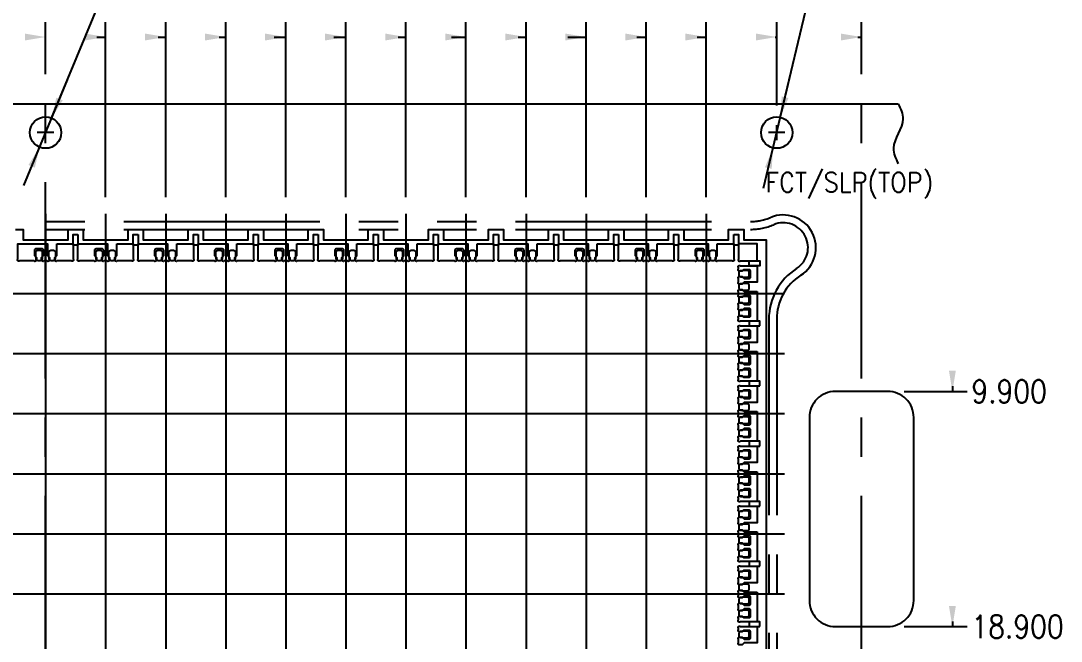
# Model space of a CAD drawing. Extents: x -105 to 405, y -68 to 126.
# Drawn here: x 264.11 to 303.95, y 80.62 to 104.35 of the extents above; entities that cross this region are included whole.
import ezdxf

# ---------------------------------------------------------------- set-up
doc = ezdxf.new("R2010")
doc.units = 0
doc.linetypes.add('CENTER', pattern=[12, 7.5, -1.5, 1.5, -1.5])
doc.linetypes.add('PHANTOM', pattern=[15, 7.5, -1.5, 1.5, -1.5, 1.5, -1.5])
doc.layers.add('2', color=7, linetype='CONTINUOUS')
doc.layers.add('2D', color=4, linetype='CONTINUOUS')
doc.styles.add('ROMANS', font='romans.shx')
doc.styles.get("Standard").update_dxf_attribs({"font": 'ROMANS', "bigfont": 'EXTFONT2'})

msp = doc.modelspace()

# ---------------------------------------------------------------- linework, layer by layer
at = {"layer": '2', "linetype": 'CONTINUOUS'}
msp.add_lwpolyline([(233.8045, 60.1749), (233.8045, 70.1749), (234.8045, 70.1749, 0.4142136), (235.8045, 71.1749), (235.8045, 78.1749, 0.4142136), (234.8045, 79.1749), (233.8045, 79.1749), (233.8045, 81.1749), (234.8045, 81.1749, 0.4142136), (235.8045, 82.1749), (235.8045, 89.1749, 0.4142136), (234.8045, 90.1749), (233.8045, 90.1749), (233.8045, 100.1749), (234.8045, 101.1749), (297.7078, 101.1749)], format="xyb", dxfattribs=at)
for points in [[(265.1295, 95.5749), (265.1295, 95.3749), (265.2045, 95.2999), (265.2045, 95.1999, -0.6718011), (265.1188, 95.1649), (264.9902, 95.1649, -0.6718011), (264.9045, 95.1999), (264.9045, 95.2999), (264.9795, 95.3749), (264.9795, 95.5749, 0.4142136), (264.9295, 95.6249), (264.6795, 95.6249, 0.4142136), (264.6295, 95.5749), (264.6295, 95.3749), (264.7045, 95.2999), (264.7045, 95.1999, -0.6718011), (264.6188, 95.1649), (264.0652, 95.1649, -1.010051), (263.9945, 95.2356), (263.9945, 95.8249), (265.1295, 95.8249)], [(265.4795, 95.8249), (266.1145, 95.8249), (266.1145, 95.2356, -1.010051), (266.0438, 95.1649), (265.4902, 95.1649, -0.6718011), (265.4045, 95.1999), (265.4045, 95.2999), (265.4795, 95.3749), (265.4795, 95.5749)], [(267.4295, 95.5749), (267.4295, 95.3749), (267.5045, 95.2999), (267.5045, 95.1999, -0.6718011), (267.4188, 95.1649), (267.2902, 95.1649, -0.6718011), (267.2045, 95.1999), (267.2045, 95.2999), (267.2795, 95.3749), (267.2795, 95.5749, 0.4142136), (267.2295, 95.6249), (266.9795, 95.6249, 0.4142136), (266.9295, 95.5749), (266.9295, 95.3749), (267.0045, 95.2999), (267.0045, 95.1999, -0.6718011), (266.9188, 95.1649), (266.3652, 95.1649, -1.010051), (266.2945, 95.2356), (266.2945, 95.8249), (267.4295, 95.8249)], [(267.7795, 95.8249), (268.4145, 95.8249), (268.4145, 95.2356, -1.010051), (268.3438, 95.1649), (267.7902, 95.1649, -0.6718011), (267.7045, 95.1999), (267.7045, 95.2999), (267.7795, 95.3749), (267.7795, 95.5749)], [(269.7295, 95.5749), (269.7295, 95.3749), (269.8045, 95.2999), (269.8045, 95.1999, -0.6718011), (269.7188, 95.1649), (269.5902, 95.1649, -0.6718011), (269.5045, 95.1999), (269.5045, 95.2999), (269.5795, 95.3749), (269.5795, 95.5749, 0.4142136), (269.5295, 95.6249), (269.2795, 95.6249, 0.4142136), (269.2295, 95.5749), (269.2295, 95.3749), (269.3045, 95.2999), (269.3045, 95.1999, -0.6718011), (269.2188, 95.1649), (268.6652, 95.1649, -1.010051), (268.5945, 95.2356), (268.5945, 95.8249), (269.7295, 95.8249)], [(270.0795, 95.8249), (270.7145, 95.8249), (270.7145, 95.2356, -1.010051), (270.6438, 95.1649), (270.0902, 95.1649, -0.6718011), (270.0045, 95.1999), (270.0045, 95.2999), (270.0795, 95.3749), (270.0795, 95.5749)], [(272.0295, 95.5749), (272.0295, 95.3749), (272.1045, 95.2999), (272.1045, 95.1999, -0.6718011), (272.0188, 95.1649), (271.8902, 95.1649, -0.6718011), (271.8045, 95.1999), (271.8045, 95.2999), (271.8795, 95.3749), (271.8795, 95.5749, 0.4142136), (271.8295, 95.6249), (271.5795, 95.6249, 0.4142136), (271.5295, 95.5749), (271.5295, 95.3749), (271.6045, 95.2999), (271.6045, 95.1999, -0.6718011), (271.5188, 95.1649), (270.9652, 95.1649, -1.010051), (270.8945, 95.2356), (270.8945, 95.8249), (272.0295, 95.8249)], [(272.3795, 95.8249), (273.0145, 95.8249), (273.0145, 95.2356, -1.010051), (272.9438, 95.1649), (272.3902, 95.1649, -0.6718011), (272.3045, 95.1999), (272.3045, 95.2999), (272.3795, 95.3749), (272.3795, 95.5749)], [(274.3295, 95.5749), (274.3295, 95.3749), (274.4045, 95.2999), (274.4045, 95.1999, -0.6718011), (274.3188, 95.1649), (274.1902, 95.1649, -0.6718011), (274.1045, 95.1999), (274.1045, 95.2999), (274.1795, 95.3749), (274.1795, 95.5749, 0.4142136), (274.1295, 95.6249), (273.8795, 95.6249, 0.4142136), (273.8295, 95.5749), (273.8295, 95.3749), (273.9045, 95.2999), (273.9045, 95.1999, -0.6718011), (273.8188, 95.1649), (273.2652, 95.1649, -1.010051), (273.1945, 95.2356), (273.1945, 95.8249), (274.3295, 95.8249)], [(274.6795, 95.8249), (275.3145, 95.8249), (275.3145, 95.2356, -1.010051), (275.2438, 95.1649), (274.6902, 95.1649, -0.6718011), (274.6045, 95.1999), (274.6045, 95.2999), (274.6795, 95.3749), (274.6795, 95.5749)], [(276.6295, 95.5749), (276.6295, 95.3749), (276.7045, 95.2999), (276.7045, 95.1999, -0.6718011), (276.6188, 95.1649), (276.4902, 95.1649, -0.6718011), (276.4045, 95.1999), (276.4045, 95.2999), (276.4795, 95.3749), (276.4795, 95.5749, 0.4142136), (276.4295, 95.6249), (276.1795, 95.6249, 0.4142136), (276.1295, 95.5749), (276.1295, 95.3749), (276.2045, 95.2999), (276.2045, 95.1999, -0.6718011), (276.1188, 95.1649), (275.5652, 95.1649, -1.010051), (275.4945, 95.2356), (275.4945, 95.8249), (276.6295, 95.8249)], [(276.9795, 95.8249), (277.6145, 95.8249), (277.6145, 95.2356, -1.010051), (277.5438, 95.1649), (276.9902, 95.1649, -0.6718011), (276.9045, 95.1999), (276.9045, 95.2999), (276.9795, 95.3749), (276.9795, 95.5749)], [(278.9295, 95.5749), (278.9295, 95.3749), (279.0045, 95.2999), (279.0045, 95.1999, -0.6718011), (278.9188, 95.1649), (278.7902, 95.1649, -0.6718011), (278.7045, 95.1999), (278.7045, 95.2999), (278.7795, 95.3749), (278.7795, 95.5749, 0.4142136), (278.7295, 95.6249), (278.4795, 95.6249, 0.4142136), (278.4295, 95.5749), (278.4295, 95.3749), (278.5045, 95.2999), (278.5045, 95.1999, -0.6718011), (278.4188, 95.1649), (277.8652, 95.1649, -1.010051), (277.7945, 95.2356), (277.7945, 95.8249), (278.9295, 95.8249)], [(279.2795, 95.8249), (279.9145, 95.8249), (279.9145, 95.2356, -1.010051), (279.8438, 95.1649), (279.2902, 95.1649, -0.6718011), (279.2045, 95.1999), (279.2045, 95.2999), (279.2795, 95.3749), (279.2795, 95.5749)], [(281.2295, 95.5749), (281.2295, 95.3749), (281.3045, 95.2999), (281.3045, 95.1999, -0.6718011), (281.2188, 95.1649), (281.0902, 95.1649, -0.6718011), (281.0045, 95.1999), (281.0045, 95.2999), (281.0795, 95.3749), (281.0795, 95.5749, 0.4142136), (281.0295, 95.6249), (280.7795, 95.6249, 0.4142136), (280.7295, 95.5749), (280.7295, 95.3749), (280.8045, 95.2999), (280.8045, 95.1999, -0.6718011), (280.7188, 95.1649), (280.1652, 95.1649, -1.010051), (280.0945, 95.2356), (280.0945, 95.8249), (281.2295, 95.8249)], [(281.5795, 95.8249), (282.2145, 95.8249), (282.2145, 95.2356, -1.010051), (282.1438, 95.1649), (281.5902, 95.1649, -0.6718011), (281.5045, 95.1999), (281.5045, 95.2999), (281.5795, 95.3749), (281.5795, 95.5749)], [(283.5295, 95.5749), (283.5295, 95.3749), (283.6045, 95.2999), (283.6045, 95.1999, -0.6718011), (283.5188, 95.1649), (283.3902, 95.1649, -0.6718011), (283.3045, 95.1999), (283.3045, 95.2999), (283.3795, 95.3749), (283.3795, 95.5749, 0.4142136), (283.3295, 95.6249), (283.0795, 95.6249, 0.4142136), (283.0295, 95.5749), (283.0295, 95.3749), (283.1045, 95.2999), (283.1045, 95.1999, -0.6718011), (283.0188, 95.1649), (282.4652, 95.1649, -1.010051), (282.3945, 95.2356), (282.3945, 95.8249), (283.5295, 95.8249)], [(283.8795, 95.8249), (284.5145, 95.8249), (284.5145, 95.2356, -1.010051), (284.4438, 95.1649), (283.8902, 95.1649, -0.6718011), (283.8045, 95.1999), (283.8045, 95.2999), (283.8795, 95.3749), (283.8795, 95.5749)], [(285.8295, 95.5749), (285.8295, 95.3749), (285.9045, 95.2999), (285.9045, 95.1999, -0.6718011), (285.8188, 95.1649), (285.6902, 95.1649, -0.6718011), (285.6045, 95.1999), (285.6045, 95.2999), (285.6795, 95.3749), (285.6795, 95.5749, 0.4142136), (285.6295, 95.6249), (285.3795, 95.6249, 0.4142136), (285.3295, 95.5749), (285.3295, 95.3749), (285.4045, 95.2999), (285.4045, 95.1999, -0.6718011), (285.3188, 95.1649), (284.7652, 95.1649, -1.010051), (284.6945, 95.2356), (284.6945, 95.8249), (285.8295, 95.8249)], [(286.1795, 95.8249), (286.8145, 95.8249), (286.8145, 95.2356, -1.010051), (286.7438, 95.1649), (286.1902, 95.1649, -0.6718011), (286.1045, 95.1999), (286.1045, 95.2999), (286.1795, 95.3749), (286.1795, 95.5749)], [(288.1295, 95.5749), (288.1295, 95.3749), (288.2045, 95.2999), (288.2045, 95.1999, -0.6718011), (288.1188, 95.1649), (287.9902, 95.1649, -0.6718011), (287.9045, 95.1999), (287.9045, 95.2999), (287.9795, 95.3749), (287.9795, 95.5749, 0.4142136), (287.9295, 95.6249), (287.6795, 95.6249, 0.4142136), (287.6295, 95.5749), (287.6295, 95.3749), (287.7045, 95.2999), (287.7045, 95.1999, -0.6718011), (287.6188, 95.1649), (287.0652, 95.1649, -1.010051), (286.9945, 95.2356), (286.9945, 95.8249), (288.1295, 95.8249)], [(288.4795, 95.8249), (289.1145, 95.8249), (289.1145, 95.2356, -1.010051), (289.0438, 95.1649), (288.4902, 95.1649, -0.6718011), (288.4045, 95.1999), (288.4045, 95.2999), (288.4795, 95.3749), (288.4795, 95.5749)], [(290.4295, 95.5749), (290.4295, 95.3749), (290.5045, 95.2999), (290.5045, 95.1999, -0.6718011), (290.4188, 95.1649), (290.2902, 95.1649, -0.6718011), (290.2045, 95.1999), (290.2045, 95.2999), (290.2795, 95.3749), (290.2795, 95.5749, 0.4142136), (290.2295, 95.6249), (289.9795, 95.6249, 0.4142136), (289.9295, 95.5749), (289.9295, 95.3749), (290.0045, 95.2999), (290.0045, 95.1999, -0.6718011), (289.9188, 95.1649), (289.3652, 95.1649, -1.010051), (289.2945, 95.2356), (289.2945, 95.8249), (290.4295, 95.8249)], [(290.7795, 95.8249), (291.4145, 95.8249), (291.4145, 95.2356, -1.010051), (291.3438, 95.1649), (290.7902, 95.1649, -0.6718011), (290.7045, 95.1999), (290.7045, 95.2999), (290.7795, 95.3749), (290.7795, 95.5749)], [(291.5945, 95.8249), (291.5945, 95.2356, 1.010051), (291.6652, 95.1649), (292.3045, 95.1649), (292.3045, 95.8249)], [(292.0045, 94.3499), (291.8045, 94.3499), (291.7295, 94.2749), (291.6295, 94.2749, -0.6718011), (291.5945, 94.3606), (291.5945, 94.4892, -0.6718011), (291.6295, 94.5749), (291.7295, 94.5749), (291.8045, 94.4999), (292.0045, 94.4999, 0.4142136), (292.0545, 94.5499), (292.0545, 94.7749, 0.4142136), (292.0045, 94.8249), (291.7795, 94.8249), (291.7295, 94.7749), (291.6295, 94.7749, -0.6718011), (291.5945, 94.8606), (291.5945, 94.9142, -1.010051), (291.6652, 94.9849), (292.3045, 94.9849), (292.3045, 94.3499)], [(292.3045, 93.9999), (292.3045, 92.8649), (291.6652, 92.8649, -1.010051), (291.5945, 92.9356), (291.5945, 92.9892, -0.6718011), (291.6295, 93.0749), (291.7295, 93.0749), (291.7795, 93.0249), (292.0045, 93.0249, 0.4142136), (292.0545, 93.0749), (292.0545, 93.2999, 0.4142136), (292.0045, 93.3499), (291.8045, 93.3499), (291.7295, 93.2749), (291.6295, 93.2749, -0.6718011), (291.5945, 93.3606), (291.5945, 93.4892, -0.6718011), (291.6295, 93.5749), (291.7295, 93.5749), (291.8045, 93.4999), (292.0045, 93.4999, 0.4142136), (292.0545, 93.5499), (292.0545, 93.7999, 0.4142136), (292.0045, 93.8499), (291.8045, 93.8499), (291.7295, 93.7749), (291.6295, 93.7749, -0.6718011), (291.5945, 93.8606), (291.5945, 93.9892, -0.6718011), (291.6295, 94.0749), (291.7295, 94.0749), (291.8045, 93.9999), (292.0045, 93.9999)], [(292.0045, 92.0499), (291.8045, 92.0499), (291.7295, 91.9749), (291.6295, 91.9749, -0.6718011), (291.5945, 92.0606), (291.5945, 92.1892, -0.6718011), (291.6295, 92.2749), (291.7295, 92.2749), (291.8045, 92.1999), (292.0045, 92.1999, 0.4142136), (292.0545, 92.2499), (292.0545, 92.4749, 0.4142136), (292.0045, 92.5249), (291.7795, 92.5249), (291.7295, 92.4749), (291.6295, 92.4749, -0.6718011), (291.5945, 92.5606), (291.5945, 92.6142, -1.010051), (291.6652, 92.6849), (292.3045, 92.6849), (292.3045, 92.0499)], [(292.3045, 91.6999), (292.3045, 90.5649), (291.6652, 90.5649, -1.010051), (291.5945, 90.6356), (291.5945, 90.6892, -0.6718011), (291.6295, 90.7749), (291.7295, 90.7749), (291.7795, 90.7249), (292.0045, 90.7249, 0.4142136), (292.0545, 90.7749), (292.0545, 90.9999, 0.4142136), (292.0045, 91.0499), (291.8045, 91.0499), (291.7295, 90.9749), (291.6295, 90.9749, -0.6718011), (291.5945, 91.0606), (291.5945, 91.1892, -0.6718011), (291.6295, 91.2749), (291.7295, 91.2749), (291.8045, 91.1999), (292.0045, 91.1999, 0.4142136), (292.0545, 91.2499), (292.0545, 91.4999, 0.4142136), (292.0045, 91.5499), (291.8045, 91.5499), (291.7295, 91.4749), (291.6295, 91.4749, -0.6718011), (291.5945, 91.5606), (291.5945, 91.6892, -0.6718011), (291.6295, 91.7749), (291.7295, 91.7749), (291.8045, 91.6999), (292.0045, 91.6999)], [(292.0045, 89.7499), (291.8045, 89.7499), (291.7295, 89.6749), (291.6295, 89.6749, -0.6718011), (291.5945, 89.7606), (291.5945, 89.8892, -0.6718011), (291.6295, 89.9749), (291.7295, 89.9749), (291.8045, 89.8999), (292.0045, 89.8999, 0.4142136), (292.0545, 89.9499), (292.0545, 90.1749, 0.4142136), (292.0045, 90.2249), (291.7795, 90.2249), (291.7295, 90.1749), (291.6295, 90.1749, -0.6718011), (291.5945, 90.2606), (291.5945, 90.3142, -1.010051), (291.6652, 90.3849), (292.3045, 90.3849), (292.3045, 89.7499)], [(297.3045, 90.1749), (295.3045, 90.1749, 0.4142136), (294.3045, 89.1749), (294.3045, 82.1749, 0.4142136), (295.3045, 81.1749), (297.3045, 81.1749, 0.4142136), (298.3045, 82.1749), (298.3045, 89.1749, 0.4142136)], [(292.3045, 89.3999), (292.3045, 88.2649), (291.6652, 88.2649, -1.010051), (291.5945, 88.3356), (291.5945, 88.3892, -0.6718011), (291.6295, 88.4749), (291.7295, 88.4749), (291.7795, 88.4249), (292.0045, 88.4249, 0.4142136), (292.0545, 88.4749), (292.0545, 88.6999, 0.4142136), (292.0045, 88.7499), (291.8045, 88.7499), (291.7295, 88.6749), (291.6295, 88.6749, -0.6718011), (291.5945, 88.7606), (291.5945, 88.8892, -0.6718011), (291.6295, 88.9749), (291.7295, 88.9749), (291.8045, 88.8999), (292.0045, 88.8999, 0.4142136), (292.0545, 88.9499), (292.0545, 89.1999, 0.4142136), (292.0045, 89.2499), (291.8045, 89.2499), (291.7295, 89.1749), (291.6295, 89.1749, -0.6718011), (291.5945, 89.2606), (291.5945, 89.3892, -0.6718011), (291.6295, 89.4749), (291.7295, 89.4749), (291.8045, 89.3999), (292.0045, 89.3999)], [(292.0045, 87.4499), (291.8045, 87.4499), (291.7295, 87.3749), (291.6295, 87.3749, -0.6718011), (291.5945, 87.4606), (291.5945, 87.5892, -0.6718011), (291.6295, 87.6749), (291.7295, 87.6749), (291.8045, 87.5999), (292.0045, 87.5999, 0.4142136), (292.0545, 87.6499), (292.0545, 87.8749, 0.4142136), (292.0045, 87.9249), (291.7795, 87.9249), (291.7295, 87.8749), (291.6295, 87.8749, -0.6718011), (291.5945, 87.9606), (291.5945, 88.0142, -1.010051), (291.6652, 88.0849), (292.3045, 88.0849), (292.3045, 87.4499)], [(292.3045, 87.0999), (292.3045, 85.9649), (291.6652, 85.9649, -1.010051), (291.5945, 86.0356), (291.5945, 86.0892, -0.6718011), (291.6295, 86.1749), (291.7295, 86.1749), (291.7795, 86.1249), (292.0045, 86.1249, 0.4142136), (292.0545, 86.1749), (292.0545, 86.3999, 0.4142136), (292.0045, 86.4499), (291.8045, 86.4499), (291.7295, 86.3749), (291.6295, 86.3749, -0.6718011), (291.5945, 86.4606), (291.5945, 86.5892, -0.6718011), (291.6295, 86.6749), (291.7295, 86.6749), (291.8045, 86.5999), (292.0045, 86.5999, 0.4142136), (292.0545, 86.6499), (292.0545, 86.8999, 0.4142136), (292.0045, 86.9499), (291.8045, 86.9499), (291.7295, 86.8749), (291.6295, 86.8749, -0.6718011), (291.5945, 86.9606), (291.5945, 87.0892, -0.6718011), (291.6295, 87.1749), (291.7295, 87.1749), (291.8045, 87.0999), (292.0045, 87.0999)], [(292.0045, 85.1499), (291.8045, 85.1499), (291.7295, 85.0749), (291.6295, 85.0749, -0.6718011), (291.5945, 85.1606), (291.5945, 85.2892, -0.6718011), (291.6295, 85.3749), (291.7295, 85.3749), (291.8045, 85.2999), (292.0045, 85.2999, 0.4142136), (292.0545, 85.3499), (292.0545, 85.5749, 0.4142136), (292.0045, 85.6249), (291.7795, 85.6249), (291.7295, 85.5749), (291.6295, 85.5749, -0.6718011), (291.5945, 85.6606), (291.5945, 85.7142, -1.010051), (291.6652, 85.7849), (292.3045, 85.7849), (292.3045, 85.1499)], [(292.3045, 84.7999), (292.3045, 83.6649), (291.6652, 83.6649, -1.010051), (291.5945, 83.7356), (291.5945, 83.7892, -0.6718011), (291.6295, 83.8749), (291.7295, 83.8749), (291.7795, 83.8249), (292.0045, 83.8249, 0.4142136), (292.0545, 83.8749), (292.0545, 84.0999, 0.4142136), (292.0045, 84.1499), (291.8045, 84.1499), (291.7295, 84.0749), (291.6295, 84.0749, -0.6718011), (291.5945, 84.1606), (291.5945, 84.2892, -0.6718011), (291.6295, 84.3749), (291.7295, 84.3749), (291.8045, 84.2999), (292.0045, 84.2999, 0.4142136), (292.0545, 84.3499), (292.0545, 84.5999, 0.4142136), (292.0045, 84.6499), (291.8045, 84.6499), (291.7295, 84.5749), (291.6295, 84.5749, -0.6718011), (291.5945, 84.6606), (291.5945, 84.7892, -0.6718011), (291.6295, 84.8749), (291.7295, 84.8749), (291.8045, 84.7999), (292.0045, 84.7999)], [(292.0045, 82.8499), (291.8045, 82.8499), (291.7295, 82.7749), (291.6295, 82.7749, -0.6718011), (291.5945, 82.8606), (291.5945, 82.9892, -0.6718011), (291.6295, 83.0749), (291.7295, 83.0749), (291.8045, 82.9999), (292.0045, 82.9999, 0.4142136), (292.0545, 83.0499), (292.0545, 83.2749, 0.4142136), (292.0045, 83.3249), (291.7795, 83.3249), (291.7295, 83.2749), (291.6295, 83.2749, -0.6718011), (291.5945, 83.3606), (291.5945, 83.4142, -1.010051), (291.6652, 83.4849), (292.3045, 83.4849), (292.3045, 82.8499)], [(292.3045, 82.4999), (292.3045, 81.3649), (291.6652, 81.3649, -1.010051), (291.5945, 81.4356), (291.5945, 81.4892, -0.6718011), (291.6295, 81.5749), (291.7295, 81.5749), (291.7795, 81.5249), (292.0045, 81.5249, 0.4142136), (292.0545, 81.5749), (292.0545, 81.7999, 0.4142136), (292.0045, 81.8499), (291.8045, 81.8499), (291.7295, 81.7749), (291.6295, 81.7749, -0.6718011), (291.5945, 81.8606), (291.5945, 81.9892, -0.6718011), (291.6295, 82.0749), (291.7295, 82.0749), (291.8045, 81.9999), (292.0045, 81.9999, 0.4142136), (292.0545, 82.0499), (292.0545, 82.2999, 0.4142136), (292.0045, 82.3499), (291.8045, 82.3499), (291.7295, 82.2749), (291.6295, 82.2749, -0.6718011), (291.5945, 82.3606), (291.5945, 82.4892, -0.6718011), (291.6295, 82.5749), (291.7295, 82.5749), (291.8045, 82.4999), (292.0045, 82.4999)], [(292.0045, 80.5499), (291.8045, 80.5499), (291.7295, 80.4749), (291.6295, 80.4749, -0.6718011), (291.5945, 80.5606), (291.5945, 80.6892, -0.6718011), (291.6295, 80.7749), (291.7295, 80.7749), (291.8045, 80.6999), (292.0045, 80.6999, 0.4142136), (292.0545, 80.7499), (292.0545, 80.9749, 0.4142136), (292.0045, 81.0249), (291.7795, 81.0249), (291.7295, 80.9749), (291.6295, 80.9749, -0.6718011), (291.5945, 81.0606), (291.5945, 81.1142, -1.010051), (291.6652, 81.1849), (292.3045, 81.1849), (292.3045, 80.5499)]]:
    msp.add_lwpolyline(points, format="xyb", close=True, dxfattribs=at)
at = {"layer": '2D', "color": 7, "linetype": 'CONTINUOUS'}
for p, q in [((265.2842, 100.6292), (274.221, 122.1936)), ((293.1927, 100.6588), (297.4448, 118.6262)), ((265.0545, 102.3099), (265.0545, 104.3053)), ((265.0545, 102.3099), (265.0545, 104.0136)), ((267.3545, 97.6099), (267.3545, 104.3053)), ((269.6545, 97.6099), (269.6545, 104.3053)), ((271.9545, 97.6099), (271.9545, 104.3053)), ((274.2545, 97.6099), (274.2545, 104.3053)), ((276.5545, 97.6099), (276.5545, 104.3053)), ((278.8545, 97.6099), (278.8545, 104.3053)), ((281.1545, 97.6099), (281.1545, 104.3053)), ((283.4545, 97.6099), (283.4545, 104.3053)), ((285.7545, 97.6099), (285.7545, 104.3053)), ((288.0545, 97.6099), (288.0545, 104.3053)), ((290.3545, 97.6099), (290.3545, 104.3053)), ((293.0545, 101.1099), (293.0545, 104.3053)), ((293.0545, 101.1099), (293.0545, 104.0136)), ((296.3045, 102.3099), (296.3045, 104.3053)), ((265.0293, 103.7338), (265.0545, 103.7338)), ((267.0206, 103.7338), (267.3545, 103.7338)), ((269.3627, 103.7338), (269.6545, 103.7338)), ((271.7047, 103.7338), (271.9545, 103.7338)), ((273.8125, 103.7338), (274.2545, 103.7338)), ((276.0876, 103.7338), (276.5545, 103.7338)), ((278.5634, 103.7338), (278.8545, 103.7338)), ((280.6043, 103.7338), (281.1545, 103.7338)), ((283.1471, 103.7338), (283.4545, 103.7338)), ((285.0542, 103.7338), (285.7545, 103.7338)), ((287.6973, 103.7338), (288.0545, 103.7338)), ((290.0058, 103.7338), (290.3545, 103.7338)), ((292.9996, 103.7338), (293.0545, 103.7338)), ((296.1617, 103.7338), (296.3045, 103.7338)), ((264.217, 98.0541), (265.892, 102.0958)), ((292.5507, 97.9462), (293.5583, 102.2036)), ((297.9395, 90.1749), (300.3543, 90.1749)), ((299.7828, 90.3741), (299.7828, 90.1749)), ((299.7828, 81.3762), (299.7828, 81.1749)), ((297.9395, 81.1749), (300.3543, 81.1749))]:
    msp.add_line(p, q, dxfattribs=at)
at = {"layer": '2D', "color": 7, "linetype": 'CENTER'}
for p, q in [((265.0545, 30.6749), (265.0545, 101.6749)), ((296.3045, 30.6749), (296.3045, 101.6749))]:
    msp.add_line(p, q, dxfattribs=at)
at = {"layer": '2D'}
for p, q in [((265.3704, 100.0749), (264.7385, 100.0749)), ((265.0545, 99.7849), (265.0545, 100.365)), ((293.3704, 100.0749), (292.7385, 100.0749)), ((293.0545, 99.7849), (293.0545, 100.365)), ((265.0545, 96.9749), (265.0545, 33.3749)), ((267.3545, 96.9749), (267.3545, 33.3749)), ((269.6545, 96.9749), (269.6545, 33.3749)), ((271.9545, 96.9749), (271.9545, 33.3749)), ((274.2545, 96.9749), (274.2545, 33.3749)), ((276.5545, 96.9749), (276.5545, 33.3749)), ((278.8545, 96.9749), (278.8545, 33.3749)), ((281.1545, 96.9749), (281.1545, 33.3749)), ((283.4545, 96.9749), (283.4545, 33.3749)), ((285.7545, 96.9749), (285.7545, 33.3749)), ((288.0545, 96.9749), (288.0545, 33.3749)), ((290.3545, 96.9749), (290.3545, 33.3749)), ((236.7545, 93.9249), (293.3545, 93.9249)), ((236.7545, 91.6249), (293.3545, 91.6249)), ((236.7545, 89.3249), (293.3545, 89.3249)), ((236.7545, 87.0249), (293.3545, 87.0249)), ((236.7545, 84.7249), (293.3545, 84.7249)), ((236.7545, 82.4249), (293.3545, 82.4249))]:
    msp.add_line(p, q, dxfattribs=at)
at = {"layer": '2D', "color": 3, "linetype": 'PHANTOM'}
for points in [[(237.0545, 62.4363, 0.2559241), (236.1314, 64.1216, -0.5477226), (236.1314, 66.2282, 0.2559241), (237.0545, 67.9135), (237.0545, 92.9363, 0.2559241), (236.1314, 94.6216, -0.9166595), (237.2852, 96.8288, 0.0990195), (238.0545, 96.6749), (292.0545, 96.6749, 0.0990195), (292.8237, 96.8288, -0.9166595), (293.9776, 94.6216, 0.2559241), (293.0545, 92.9363), (293.0545, 67.9135, 0.2559241), (293.9776, 66.2282, -0.5477226), (293.9776, 64.1216, 0.2559241), (293.0545, 62.4363), (293.0545, 37.4135, 0.2559241), (293.9776, 35.7282, -0.9166595), (292.8237, 33.5211, 0.0990195), (292.0545, 33.6749), (238.0545, 33.6749, 0.0990195), (237.2852, 33.5211, -0.9166595), (236.1314, 35.7282, 0.2559241), (237.0545, 37.4135)], [(237.3545, 62.4363, 0.2559241), (236.2929, 64.3744, -0.5477226), (236.2929, 65.9755, 0.2559241), (237.3545, 67.9135), (237.3545, 92.9363, 0.2559241), (236.2929, 94.8744, -0.9166595), (237.1699, 96.5519, 0.0990195), (238.0545, 96.3749), (292.0545, 96.3749, 0.0990195), (292.9391, 96.5519, -0.9166595), (293.816, 94.8744, 0.2559241), (292.7545, 92.9363), (292.7545, 67.9135, 0.2559241), (293.816, 65.9755, -0.5477226), (293.816, 64.3744, 0.2559241), (292.7545, 62.4363), (292.7545, 37.4135, 0.2559241), (293.816, 35.4755, -0.9166595), (292.9391, 33.798, 0.0990195), (292.0545, 33.9749), (238.0545, 33.9749, 0.0990195), (237.1699, 33.798, -0.9166595), (236.2929, 35.4755, 0.2559241), (237.3545, 37.4135)]]:
    msp.add_lwpolyline(points, format="xyb", close=True, dxfattribs=at)
at = {"layer": '2D', "linetype": 'CONTINUOUS'}
msp.add_lwpolyline([(263.9045, 96.3749), (264.1945, 96.3749), (264.1945, 95.9749), (265.9145, 95.9749), (265.9145, 96.3749), (266.2045, 96.3749), (266.4945, 96.3749), (266.4945, 95.9749), (268.2145, 95.9749), (268.2145, 96.3749), (268.5045, 96.3749), (268.7945, 96.3749), (268.7945, 95.9749), (270.5145, 95.9749), (270.5145, 96.3749), (270.8045, 96.3749), (271.0945, 96.3749), (271.0945, 95.9749), (272.8145, 95.9749), (272.8145, 96.3749), (273.1045, 96.3749), (273.3945, 96.3749), (273.3945, 95.9749), (275.1145, 95.9749), (275.1145, 96.3749), (275.4045, 96.3749), (275.6945, 96.3749), (275.6945, 95.9749), (277.4145, 95.9749), (277.4145, 96.3749), (277.7045, 96.3749), (277.9945, 96.3749), (277.9945, 95.9749), (279.7145, 95.9749), (279.7145, 96.3749), (280.0045, 96.3749), (280.2945, 96.3749), (280.2945, 95.9749), (282.0145, 95.9749), (282.0145, 96.3749), (282.3045, 96.3749), (282.5945, 96.3749), (282.5945, 95.9749), (284.3145, 95.9749), (284.3145, 96.3749), (284.6045, 96.3749), (284.8945, 96.3749), (284.8945, 95.9749), (286.6145, 95.9749), (286.6145, 96.3749), (286.9045, 96.3749), (287.1945, 96.3749), (287.1945, 95.9749), (288.9145, 95.9749), (288.9145, 96.3749), (289.2045, 96.3749), (289.4945, 96.3749), (289.4945, 95.9749), (291.2145, 95.9749), (291.2145, 96.3749), (291.5045, 96.3749), (291.7945, 96.3749), (291.7945, 95.9749), (292.6545, 95.9749), (292.6545, 95.0749), (292.6545, 92.7749), (292.6545, 90.4749), (292.6545, 88.1749), (292.6545, 85.8749), (292.6545, 83.5749), (292.6545, 81.2749), (292.6545, 78.9749)], dxfattribs=at)
for points in [[(266.2945, 96.1749), (266.2945, 95.7749), (266.2045, 95.7749), (266.1145, 95.7749), (266.1145, 96.1749), (266.2045, 96.1749)], [(268.5945, 96.1749), (268.5945, 95.7749), (268.5045, 95.7749), (268.4145, 95.7749), (268.4145, 96.1749), (268.5045, 96.1749)], [(270.8945, 96.1749), (270.8945, 95.7749), (270.8045, 95.7749), (270.7145, 95.7749), (270.7145, 96.1749), (270.8045, 96.1749)], [(273.1945, 96.1749), (273.1945, 95.7749), (273.1045, 95.7749), (273.0145, 95.7749), (273.0145, 96.1749), (273.1045, 96.1749)], [(275.4945, 96.1749), (275.4945, 95.7749), (275.4045, 95.7749), (275.3145, 95.7749), (275.3145, 96.1749), (275.4045, 96.1749)], [(277.7945, 96.1749), (277.7945, 95.7749), (277.7045, 95.7749), (277.6145, 95.7749), (277.6145, 96.1749), (277.7045, 96.1749)], [(280.0945, 96.1749), (280.0945, 95.7749), (280.0045, 95.7749), (279.9145, 95.7749), (279.9145, 96.1749), (280.0045, 96.1749)], [(282.3945, 96.1749), (282.3945, 95.7749), (282.3045, 95.7749), (282.2145, 95.7749), (282.2145, 96.1749), (282.3045, 96.1749)], [(284.6945, 96.1749), (284.6945, 95.7749), (284.6045, 95.7749), (284.5145, 95.7749), (284.5145, 96.1749), (284.6045, 96.1749)], [(286.9945, 96.1749), (286.9945, 95.7749), (286.9045, 95.7749), (286.8145, 95.7749), (286.8145, 96.1749), (286.9045, 96.1749)], [(289.2945, 96.1749), (289.2945, 95.7749), (289.2045, 95.7749), (289.1145, 95.7749), (289.1145, 96.1749), (289.2045, 96.1749)], [(291.4145, 96.1749), (291.5045, 96.1749), (291.5945, 96.1749), (291.5945, 95.7749), (291.5045, 95.7749), (291.4145, 95.7749)], [(292.0045, 94.9849), (292.0045, 95.0749), (292.0045, 95.1649), (292.4045, 95.1649), (292.4045, 95.0749), (292.4045, 94.9849)], [(292.4045, 92.6849), (292.4045, 92.7749), (292.4045, 92.8649), (292.0045, 92.8649), (292.0045, 92.7749), (292.0045, 92.6849)], [(292.4045, 90.3849), (292.4045, 90.4749), (292.4045, 90.5649), (292.0045, 90.5649), (292.0045, 90.4749), (292.0045, 90.3849)], [(292.4045, 88.0849), (292.4045, 88.1749), (292.4045, 88.2649), (292.0045, 88.2649), (292.0045, 88.1749), (292.0045, 88.0849)], [(292.4045, 85.7849), (292.4045, 85.8749), (292.4045, 85.9649), (292.0045, 85.9649), (292.0045, 85.8749), (292.0045, 85.7849)], [(292.4045, 83.4849), (292.4045, 83.5749), (292.4045, 83.6649), (292.0045, 83.6649), (292.0045, 83.5749), (292.0045, 83.4849)], [(292.4045, 81.1849), (292.4045, 81.2749), (292.4045, 81.3649), (292.0045, 81.3649), (292.0045, 81.2749), (292.0045, 81.1849)]]:
    msp.add_lwpolyline(points, close=True, dxfattribs=at)
for points in [[(264.9295, 95.4999), (264.9295, 95.3249), (264.9195, 95.2999), (264.9195, 95.2499, -0.4142136), (264.8445, 95.1749), (264.7645, 95.1749, -0.4142136), (264.6895, 95.2499), (264.6895, 95.2999), (264.6795, 95.3249), (264.6795, 95.4999, -0.4142136), (264.7545, 95.5749), (264.8545, 95.5749, -0.4142136)], [(265.1795, 95.4999, -0.4142136), (265.2545, 95.5749), (265.3545, 95.5749, -0.4142136), (265.4295, 95.4999), (265.4295, 95.3249), (265.4195, 95.2999), (265.4195, 95.2499, -0.4142136), (265.3445, 95.1749), (265.2645, 95.1749, -0.4142136), (265.1895, 95.2499), (265.1895, 95.2999), (265.1795, 95.3249)], [(267.2295, 95.4999), (267.2295, 95.3249), (267.2195, 95.2999), (267.2195, 95.2499, -0.4142136), (267.1445, 95.1749), (267.0645, 95.1749, -0.4142136), (266.9895, 95.2499), (266.9895, 95.2999), (266.9795, 95.3249), (266.9795, 95.4999, -0.4142136), (267.0545, 95.5749), (267.1545, 95.5749, -0.4142136)], [(267.4795, 95.4999, -0.4142136), (267.5545, 95.5749), (267.6545, 95.5749, -0.4142136), (267.7295, 95.4999), (267.7295, 95.3249), (267.7195, 95.2999), (267.7195, 95.2499, -0.4142136), (267.6445, 95.1749), (267.5645, 95.1749, -0.4142136), (267.4895, 95.2499), (267.4895, 95.2999), (267.4795, 95.3249)], [(269.5295, 95.4999), (269.5295, 95.3249), (269.5195, 95.2999), (269.5195, 95.2499, -0.4142136), (269.4445, 95.1749), (269.3645, 95.1749, -0.4142136), (269.2895, 95.2499), (269.2895, 95.2999), (269.2795, 95.3249), (269.2795, 95.4999, -0.4142136), (269.3545, 95.5749), (269.4545, 95.5749, -0.4142136)], [(269.7795, 95.4999, -0.4142136), (269.8545, 95.5749), (269.9545, 95.5749, -0.4142136), (270.0295, 95.4999), (270.0295, 95.3249), (270.0195, 95.2999), (270.0195, 95.2499, -0.4142136), (269.9445, 95.1749), (269.8645, 95.1749, -0.4142136), (269.7895, 95.2499), (269.7895, 95.2999), (269.7795, 95.3249)], [(271.8295, 95.4999), (271.8295, 95.3249), (271.8195, 95.2999), (271.8195, 95.2499, -0.4142136), (271.7445, 95.1749), (271.6645, 95.1749, -0.4142136), (271.5895, 95.2499), (271.5895, 95.2999), (271.5795, 95.3249), (271.5795, 95.4999, -0.4142136), (271.6545, 95.5749), (271.7545, 95.5749, -0.4142136)], [(272.0795, 95.4999, -0.4142136), (272.1545, 95.5749), (272.2545, 95.5749, -0.4142136), (272.3295, 95.4999), (272.3295, 95.3249), (272.3195, 95.2999), (272.3195, 95.2499, -0.4142136), (272.2445, 95.1749), (272.1645, 95.1749, -0.4142136), (272.0895, 95.2499), (272.0895, 95.2999), (272.0795, 95.3249)], [(274.1295, 95.4999), (274.1295, 95.3249), (274.1195, 95.2999), (274.1195, 95.2499, -0.4142136), (274.0445, 95.1749), (273.9645, 95.1749, -0.4142136), (273.8895, 95.2499), (273.8895, 95.2999), (273.8795, 95.3249), (273.8795, 95.4999, -0.4142136), (273.9545, 95.5749), (274.0545, 95.5749, -0.4142136)], [(274.3795, 95.4999, -0.4142136), (274.4545, 95.5749), (274.5545, 95.5749, -0.4142136), (274.6295, 95.4999), (274.6295, 95.3249), (274.6195, 95.2999), (274.6195, 95.2499, -0.4142136), (274.5445, 95.1749), (274.4645, 95.1749, -0.4142136), (274.3895, 95.2499), (274.3895, 95.2999), (274.3795, 95.3249)], [(276.4295, 95.4999), (276.4295, 95.3249), (276.4195, 95.2999), (276.4195, 95.2499, -0.4142136), (276.3445, 95.1749), (276.2645, 95.1749, -0.4142136), (276.1895, 95.2499), (276.1895, 95.2999), (276.1795, 95.3249), (276.1795, 95.4999, -0.4142136), (276.2545, 95.5749), (276.3545, 95.5749, -0.4142136)], [(276.6795, 95.4999, -0.4142136), (276.7545, 95.5749), (276.8545, 95.5749, -0.4142136), (276.9295, 95.4999), (276.9295, 95.3249), (276.9195, 95.2999), (276.9195, 95.2499, -0.4142136), (276.8445, 95.1749), (276.7645, 95.1749, -0.4142136), (276.6895, 95.2499), (276.6895, 95.2999), (276.6795, 95.3249)], [(278.7295, 95.4999), (278.7295, 95.3249), (278.7195, 95.2999), (278.7195, 95.2499, -0.4142136), (278.6445, 95.1749), (278.5645, 95.1749, -0.4142136), (278.4895, 95.2499), (278.4895, 95.2999), (278.4795, 95.3249), (278.4795, 95.4999, -0.4142136), (278.5545, 95.5749), (278.6545, 95.5749, -0.4142136)], [(278.9795, 95.4999, -0.4142136), (279.0545, 95.5749), (279.1545, 95.5749, -0.4142136), (279.2295, 95.4999), (279.2295, 95.3249), (279.2195, 95.2999), (279.2195, 95.2499, -0.4142136), (279.1445, 95.1749), (279.0645, 95.1749, -0.4142136), (278.9895, 95.2499), (278.9895, 95.2999), (278.9795, 95.3249)], [(281.0295, 95.4999), (281.0295, 95.3249), (281.0195, 95.2999), (281.0195, 95.2499, -0.4142136), (280.9445, 95.1749), (280.8645, 95.1749, -0.4142136), (280.7895, 95.2499), (280.7895, 95.2999), (280.7795, 95.3249), (280.7795, 95.4999, -0.4142136), (280.8545, 95.5749), (280.9545, 95.5749, -0.4142136)], [(281.2795, 95.4999, -0.4142136), (281.3545, 95.5749), (281.4545, 95.5749, -0.4142136), (281.5295, 95.4999), (281.5295, 95.3249), (281.5195, 95.2999), (281.5195, 95.2499, -0.4142136), (281.4445, 95.1749), (281.3645, 95.1749, -0.4142136), (281.2895, 95.2499), (281.2895, 95.2999), (281.2795, 95.3249)], [(283.3295, 95.4999), (283.3295, 95.3249), (283.3195, 95.2999), (283.3195, 95.2499, -0.4142136), (283.2445, 95.1749), (283.1645, 95.1749, -0.4142136), (283.0895, 95.2499), (283.0895, 95.2999), (283.0795, 95.3249), (283.0795, 95.4999, -0.4142136), (283.1545, 95.5749), (283.2545, 95.5749, -0.4142136)], [(283.5795, 95.4999, -0.4142136), (283.6545, 95.5749), (283.7545, 95.5749, -0.4142136), (283.8295, 95.4999), (283.8295, 95.3249), (283.8195, 95.2999), (283.8195, 95.2499, -0.4142136), (283.7445, 95.1749), (283.6645, 95.1749, -0.4142136), (283.5895, 95.2499), (283.5895, 95.2999), (283.5795, 95.3249)], [(285.6295, 95.4999), (285.6295, 95.3249), (285.6195, 95.2999), (285.6195, 95.2499, -0.4142136), (285.5445, 95.1749), (285.4645, 95.1749, -0.4142136), (285.3895, 95.2499), (285.3895, 95.2999), (285.3795, 95.3249), (285.3795, 95.4999, -0.4142136), (285.4545, 95.5749), (285.5545, 95.5749, -0.4142136)], [(285.8795, 95.4999, -0.4142136), (285.9545, 95.5749), (286.0545, 95.5749, -0.4142136), (286.1295, 95.4999), (286.1295, 95.3249), (286.1195, 95.2999), (286.1195, 95.2499, -0.4142136), (286.0445, 95.1749), (285.9645, 95.1749, -0.4142136), (285.8895, 95.2499), (285.8895, 95.2999), (285.8795, 95.3249)], [(287.9295, 95.4999), (287.9295, 95.3249), (287.9195, 95.2999), (287.9195, 95.2499, -0.4142136), (287.8445, 95.1749), (287.7645, 95.1749, -0.4142136), (287.6895, 95.2499), (287.6895, 95.2999), (287.6795, 95.3249), (287.6795, 95.4999, -0.4142136), (287.7545, 95.5749), (287.8545, 95.5749, -0.4142136)], [(288.1795, 95.4999, -0.4142136), (288.2545, 95.5749), (288.3545, 95.5749, -0.4142136), (288.4295, 95.4999), (288.4295, 95.3249), (288.4195, 95.2999), (288.4195, 95.2499, -0.4142136), (288.3445, 95.1749), (288.2645, 95.1749, -0.4142136), (288.1895, 95.2499), (288.1895, 95.2999), (288.1795, 95.3249)], [(290.2295, 95.4999), (290.2295, 95.3249), (290.2195, 95.2999), (290.2195, 95.2499, -0.4142136), (290.1445, 95.1749), (290.0645, 95.1749, -0.4142136), (289.9895, 95.2499), (289.9895, 95.2999), (289.9795, 95.3249), (289.9795, 95.4999, -0.4142136), (290.0545, 95.5749), (290.1545, 95.5749, -0.4142136)], [(290.4795, 95.4999, -0.4142136), (290.5545, 95.5749), (290.6545, 95.5749, -0.4142136), (290.7295, 95.4999), (290.7295, 95.3249), (290.7195, 95.2999), (290.7195, 95.2499, -0.4142136), (290.6445, 95.1749), (290.5645, 95.1749, -0.4142136), (290.4895, 95.2499), (290.4895, 95.2999), (290.4795, 95.3249)], [(291.9295, 94.7999), (291.7545, 94.7999), (291.7295, 94.7899), (291.6795, 94.7899, 0.4142136), (291.6045, 94.7149), (291.6045, 94.6349, 0.4142136), (291.6795, 94.5599), (291.7295, 94.5599), (291.7545, 94.5499), (291.9295, 94.5499, 0.4142136), (292.0045, 94.6249), (292.0045, 94.7249, 0.4142136)], [(291.9295, 94.2999), (291.7545, 94.2999), (291.7295, 94.2899), (291.6795, 94.2899, 0.4142136), (291.6045, 94.2149), (291.6045, 94.1349, 0.4142136), (291.6795, 94.0599), (291.7295, 94.0599), (291.7545, 94.0499), (291.9295, 94.0499, 0.4142136), (292.0045, 94.1249), (292.0045, 94.2249, 0.4142136)], [(291.9295, 93.7999), (291.7545, 93.7999), (291.7295, 93.7899), (291.6795, 93.7899, 0.4142136), (291.6045, 93.7149), (291.6045, 93.6349, 0.4142136), (291.6795, 93.5599), (291.7295, 93.5599), (291.7545, 93.5499), (291.9295, 93.5499, 0.4142136), (292.0045, 93.6249), (292.0045, 93.7249, 0.4142136)], [(291.9295, 93.2999), (291.7545, 93.2999), (291.7295, 93.2899), (291.6795, 93.2899, 0.4142136), (291.6045, 93.2149), (291.6045, 93.1349, 0.4142136), (291.6795, 93.0599), (291.7295, 93.0599), (291.7545, 93.0499), (291.9295, 93.0499, 0.4142136), (292.0045, 93.1249), (292.0045, 93.2249, 0.4142136)], [(291.9295, 92.4999), (291.7545, 92.4999), (291.7295, 92.4899), (291.6795, 92.4899, 0.4142136), (291.6045, 92.4149), (291.6045, 92.3349, 0.4142136), (291.6795, 92.2599), (291.7295, 92.2599), (291.7545, 92.2499), (291.9295, 92.2499, 0.4142136), (292.0045, 92.3249), (292.0045, 92.4249, 0.4142136)], [(291.9295, 91.9999), (291.7545, 91.9999), (291.7295, 91.9899), (291.6795, 91.9899, 0.4142136), (291.6045, 91.9149), (291.6045, 91.8349, 0.4142136), (291.6795, 91.7599), (291.7295, 91.7599), (291.7545, 91.7499), (291.9295, 91.7499, 0.4142136), (292.0045, 91.8249), (292.0045, 91.9249, 0.4142136)], [(291.9295, 91.4999), (291.7545, 91.4999), (291.7295, 91.4899), (291.6795, 91.4899, 0.4142136), (291.6045, 91.4149), (291.6045, 91.3349, 0.4142136), (291.6795, 91.2599), (291.7295, 91.2599), (291.7545, 91.2499), (291.9295, 91.2499, 0.4142136), (292.0045, 91.3249), (292.0045, 91.4249, 0.4142136)], [(291.9295, 90.9999), (291.7545, 90.9999), (291.7295, 90.9899), (291.6795, 90.9899, 0.4142136), (291.6045, 90.9149), (291.6045, 90.8349, 0.4142136), (291.6795, 90.7599), (291.7295, 90.7599), (291.7545, 90.7499), (291.9295, 90.7499, 0.4142136), (292.0045, 90.8249), (292.0045, 90.9249, 0.4142136)], [(291.9295, 90.1999), (291.7545, 90.1999), (291.7295, 90.1899), (291.6795, 90.1899, 0.4142136), (291.6045, 90.1149), (291.6045, 90.0349, 0.4142136), (291.6795, 89.9599), (291.7295, 89.9599), (291.7545, 89.9499), (291.9295, 89.9499, 0.4142136), (292.0045, 90.0249), (292.0045, 90.1249, 0.4142136)], [(291.9295, 89.6999), (291.7545, 89.6999), (291.7295, 89.6899), (291.6795, 89.6899, 0.4142136), (291.6045, 89.6149), (291.6045, 89.5349, 0.4142136), (291.6795, 89.4599), (291.7295, 89.4599), (291.7545, 89.4499), (291.9295, 89.4499, 0.4142136), (292.0045, 89.5249), (292.0045, 89.6249, 0.4142136)], [(291.9295, 89.1999), (291.7545, 89.1999), (291.7295, 89.1899), (291.6795, 89.1899, 0.4142136), (291.6045, 89.1149), (291.6045, 89.0349, 0.4142136), (291.6795, 88.9599), (291.7295, 88.9599), (291.7545, 88.9499), (291.9295, 88.9499, 0.4142136), (292.0045, 89.0249), (292.0045, 89.1249, 0.4142136)], [(291.9295, 88.6999), (291.7545, 88.6999), (291.7295, 88.6899), (291.6795, 88.6899, 0.4142136), (291.6045, 88.6149), (291.6045, 88.5349, 0.4142136), (291.6795, 88.4599), (291.7295, 88.4599), (291.7545, 88.4499), (291.9295, 88.4499, 0.4142136), (292.0045, 88.5249), (292.0045, 88.6249, 0.4142136)], [(291.9295, 87.8999), (291.7545, 87.8999), (291.7295, 87.8899), (291.6795, 87.8899, 0.4142136), (291.6045, 87.8149), (291.6045, 87.7349, 0.4142136), (291.6795, 87.6599), (291.7295, 87.6599), (291.7545, 87.6499), (291.9295, 87.6499, 0.4142136), (292.0045, 87.7249), (292.0045, 87.8249, 0.4142136)], [(291.9295, 87.3999), (291.7545, 87.3999), (291.7295, 87.3899), (291.6795, 87.3899, 0.4142136), (291.6045, 87.3149), (291.6045, 87.2349, 0.4142136), (291.6795, 87.1599), (291.7295, 87.1599), (291.7545, 87.1499), (291.9295, 87.1499, 0.4142136), (292.0045, 87.2249), (292.0045, 87.3249, 0.4142136)], [(291.9295, 86.8999), (291.7545, 86.8999), (291.7295, 86.8899), (291.6795, 86.8899, 0.4142136), (291.6045, 86.8149), (291.6045, 86.7349, 0.4142136), (291.6795, 86.6599), (291.7295, 86.6599), (291.7545, 86.6499), (291.9295, 86.6499, 0.4142136), (292.0045, 86.7249), (292.0045, 86.8249, 0.4142136)], [(291.9295, 86.3999), (291.7545, 86.3999), (291.7295, 86.3899), (291.6795, 86.3899, 0.4142136), (291.6045, 86.3149), (291.6045, 86.2349, 0.4142136), (291.6795, 86.1599), (291.7295, 86.1599), (291.7545, 86.1499), (291.9295, 86.1499, 0.4142136), (292.0045, 86.2249), (292.0045, 86.3249, 0.4142136)], [(291.9295, 85.5999), (291.7545, 85.5999), (291.7295, 85.5899), (291.6795, 85.5899, 0.4142136), (291.6045, 85.5149), (291.6045, 85.4349, 0.4142136), (291.6795, 85.3599), (291.7295, 85.3599), (291.7545, 85.3499), (291.9295, 85.3499, 0.4142136), (292.0045, 85.4249), (292.0045, 85.5249, 0.4142136)], [(291.9295, 85.0999), (291.7545, 85.0999), (291.7295, 85.0899), (291.6795, 85.0899, 0.4142136), (291.6045, 85.0149), (291.6045, 84.9349, 0.4142136), (291.6795, 84.8599), (291.7295, 84.8599), (291.7545, 84.8499), (291.9295, 84.8499, 0.4142136), (292.0045, 84.9249), (292.0045, 85.0249, 0.4142136)], [(291.9295, 84.5999), (291.7545, 84.5999), (291.7295, 84.5899), (291.6795, 84.5899, 0.4142136), (291.6045, 84.5149), (291.6045, 84.4349, 0.4142136), (291.6795, 84.3599), (291.7295, 84.3599), (291.7545, 84.3499), (291.9295, 84.3499, 0.4142136), (292.0045, 84.4249), (292.0045, 84.5249, 0.4142136)], [(291.9295, 84.0999), (291.7545, 84.0999), (291.7295, 84.0899), (291.6795, 84.0899, 0.4142136), (291.6045, 84.0149), (291.6045, 83.9349, 0.4142136), (291.6795, 83.8599), (291.7295, 83.8599), (291.7545, 83.8499), (291.9295, 83.8499, 0.4142136), (292.0045, 83.9249), (292.0045, 84.0249, 0.4142136)], [(291.9295, 83.2999), (291.7545, 83.2999), (291.7295, 83.2899), (291.6795, 83.2899, 0.4142136), (291.6045, 83.2149), (291.6045, 83.1349, 0.4142136), (291.6795, 83.0599), (291.7295, 83.0599), (291.7545, 83.0499), (291.9295, 83.0499, 0.4142136), (292.0045, 83.1249), (292.0045, 83.2249, 0.4142136)], [(291.9295, 82.7999), (291.7545, 82.7999), (291.7295, 82.7899), (291.6795, 82.7899, 0.4142136), (291.6045, 82.7149), (291.6045, 82.6349, 0.4142136), (291.6795, 82.5599), (291.7295, 82.5599), (291.7545, 82.5499), (291.9295, 82.5499, 0.4142136), (292.0045, 82.6249), (292.0045, 82.7249, 0.4142136)], [(291.9295, 82.2999), (291.7545, 82.2999), (291.7295, 82.2899), (291.6795, 82.2899, 0.4142136), (291.6045, 82.2149), (291.6045, 82.1349, 0.4142136), (291.6795, 82.0599), (291.7295, 82.0599), (291.7545, 82.0499), (291.9295, 82.0499, 0.4142136), (292.0045, 82.1249), (292.0045, 82.2249, 0.4142136)], [(291.9295, 81.7999), (291.7545, 81.7999), (291.7295, 81.7899), (291.6795, 81.7899, 0.4142136), (291.6045, 81.7149), (291.6045, 81.6349, 0.4142136), (291.6795, 81.5599), (291.7295, 81.5599), (291.7545, 81.5499), (291.9295, 81.5499, 0.4142136), (292.0045, 81.6249), (292.0045, 81.7249, 0.4142136)], [(291.9295, 80.9999), (291.7545, 80.9999), (291.7295, 80.9899), (291.6795, 80.9899, 0.4142136), (291.6045, 80.9149), (291.6045, 80.8349, 0.4142136), (291.6795, 80.7599), (291.7295, 80.7599), (291.7545, 80.7499), (291.9295, 80.7499, 0.4142136), (292.0045, 80.8249), (292.0045, 80.9249, 0.4142136)]]:
    msp.add_lwpolyline(points, format="xyb", close=True, dxfattribs=at)
at = {"layer": '2D', "color": 7, "linetype": 'CONTINUOUS'}
for centre in [(265.0545, 100.0749), (293.0545, 100.0749)]:
    msp.add_circle(centre, 0.6, dxfattribs=at)
at = {"layer": '2D', "color": 7, "linetype": 'CONTINUOUS', "start_tangent": (0.4604605, -0.8876802), "end_tangent": (0.4622706, -0.8867389)}
msp.add_spline([(297.7078, 101.1749), (297.8847, 100.6001), (297.5278, 99.4799), (297.7078, 98.895)], degree=3, dxfattribs=at)
at = {"layer": '2D', "color": 7}
for points in [[(264.2607, 103.6015), (264.2607, 103.8661), (265.0545, 103.7338)], [(266.5607, 103.6015), (266.5607, 103.8661), (267.3545, 103.7338)], [(268.8607, 103.6015), (268.8607, 103.8661), (269.6545, 103.7338)], [(271.1607, 103.6015), (271.1607, 103.8661), (271.9545, 103.7338)], [(273.4607, 103.6015), (273.4607, 103.8661), (274.2545, 103.7338)], [(275.7607, 103.6015), (275.7607, 103.8661), (276.5545, 103.7338)], [(278.0607, 103.6015), (278.0607, 103.8661), (278.8545, 103.7338)], [(280.3607, 103.6015), (280.3607, 103.8661), (281.1545, 103.7338)], [(282.6607, 103.6015), (282.6607, 103.8661), (283.4545, 103.7338)], [(284.9607, 103.6015), (284.9607, 103.8661), (285.7545, 103.7338)], [(287.2607, 103.6015), (287.2607, 103.8661), (288.0545, 103.7338)], [(289.5607, 103.6015), (289.5607, 103.8661), (290.3545, 103.7338)], [(292.2607, 103.6015), (292.2607, 103.8661), (293.0545, 103.7338)], [(295.5107, 103.6015), (295.5107, 103.8661), (296.3045, 103.7338)], [(265.7103, 101.3119), (265.4659, 101.4131), (265.2842, 100.6292)], [(293.5042, 101.4008), (293.2467, 101.4617), (293.1927, 100.6588)], [(264.3987, 98.838), (264.6431, 98.7367), (264.8248, 99.5206)], [(292.6048, 98.7491), (292.8622, 98.6882), (292.9163, 99.4911)], [(299.6505, 90.9687), (299.9151, 90.9687), (299.7828, 90.1749)], [(299.6505, 81.9687), (299.9151, 81.9687), (299.7828, 81.1749)]]:
    msp.add_solid(points, dxfattribs=at)

# ---------------------------------------------------------------- texts
at = {"layer": '2', "style": 'ROMANS', "width": 0.9}
msp.add_text('FCT/SLP(TOP)', height=0.750003, dxfattribs=at).set_placement((292.6245, 97.7999))
at = {"layer": '2D', "color": 7, "char_height": 0.875, "attachment_point": 4}
for s, insert in [('\\W0.857143;9.900', (300.5106, 90.1749)), ('\\W0.857143;18.900', (300.5106, 81.1749))]:
    msp.add_mtext(s, dxfattribs=dict(at, insert=insert))

doc.saveas('drawing.dxf')
